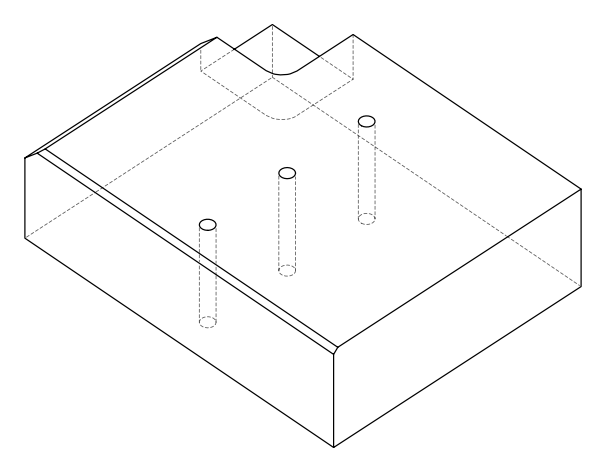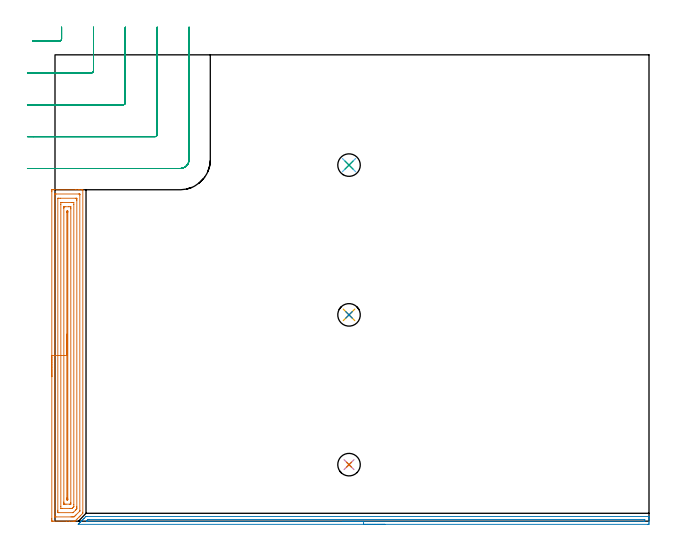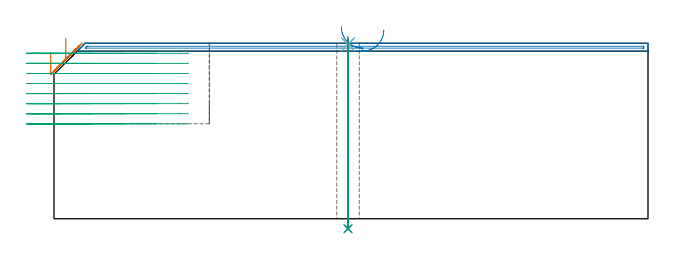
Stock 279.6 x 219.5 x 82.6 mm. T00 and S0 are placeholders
(PLAN: 9 operations, 3 tool changes, 20.7 min)
(1 AREA_MILL | FG_CHAMFER_SURFACE | UGT0205_001 | 7.66 min | 17389 mm3)
(2 AREA_MILL_1 | FG_CHAMFER_SURFACE_1 | UGT0205_001 | 4.43 min | 1824 mm3)
(3 MILL_CORNER_NOTCH_RECTANGULAR | CORNER_NOTCH_RECTANGULAR | UGT0201_094 | Follow Part, ap 5, ae 75% | 7.48 min | 173523 mm3)
(4 SPOT_DRILL | STEP1HOLE | NXT0321_9005460120000 | 0.03 min | 14 mm3)
(5 SPOT_DRILL_1 | STEP1HOLE_1 | NXT0321_9005460120000 | 0.03 min | 5 mm3)
(6 SPOT_DRILL_2 | STEP1HOLE_2 | NXT0321_9005460120000 | 0.03 min | 4 mm3)
(7 DRILL_THROUGH_HOLE_INTO_CENTER | STEP1HOLE | UGT0301_218 | 0.36 min | 7272 mm3)
(8 DRILL_THROUGH_HOLE_INTO_CENTER_1 | STEP1HOLE_1 | UGT0301_218 | 0.36 min | 7269 mm3)
(9 DRILL_THROUGH_HOLE_INTO_CENTER_2 | STEP1HOLE_2 | UGT0301_218 | 0.36 min | 7273 mm3)
(TOOL UGT0205_001 | Chamfer Mill 20 x 3 x 45 deg. | D20 FL50 Z2)
(TOOL UGT0201_094 | End mill 20 mm | D20 FL38 Z4)
(TOOL NXT0321_9005460120000 | NC Spot Drill, 142deg, 12mm, Carbide, Uncoated | D12 PA142 FL30 Z2)
(TOOL UGT0301_218 | Twist Drill 10.6 mm | D10.6 PA118 FL86 Z2)
(OP 1 AREA_MILL)
G17 G21 G94 G90
T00 M6
G54
G17 G0 G90 X-1.5 Y68. S1061 M3
G43 Z92.6 H0
Z78.
G94 G1 Y68.038 Z77.128 F250.
Y68.152 Z76.264
Y68.341 Z75.412
Y68.603 Z74.58
Y68.937 Z73.774
Y69.34 Z73.
Y69.808 Z72.264
Y70.34 Z71.572
Y70.929 Z70.929
Y71.572 Z70.34
Y72.264 Z69.809
Y73. Z69.34
Y73.774 Z68.937
Y74.58 Z68.603
Y75.412 Z68.341
Y76.264 Z68.152
Y77.128 Z68.038
Y78. Z68.
Y155.08
X-1.499 Y155.367 Z68.001
X-1.494 Y155.968 Z68.004
X-1.492 Y155.993 Z68.006
X-0.894 Y155.997 Z68.604
X-0.262 Y156. Z69.235
X9.816 Z79.311
X11.231 Z80.727
X11.601 Z81.097
X12.343 Z81.842
X12.596 Z82.096
X13.034 Y155.997 Z82.526
X13.076 Y155.995 Z82.567
X13.097 Y155.991 Z82.588
X13.1 Y155.814 Z82.6
Y4.211
X13.097 Y3.705 Z82.589
X12.95 Y3.55 Z82.45
X12.94 Y3.54 Z82.44
X11.822 Y2.422 Z81.321
X11.601 Y2.201 Z81.101
X11.375 Y1.975 Z80.874
X10.481 Y1.08 Z79.98
X9.802 Y0.402 Z79.302
X9.583 Y0.186 Z79.083
X9.399 Y0.01 Z78.898
X9.37 Y0.008 Z78.87
X8.999 Y0. Z78.499
X8.773 Z78.272
X8.031 Z77.526
X6.768 Z76.265
X5.354 Z74.849
X-0.894 Y0.001 Z68.604
X-1.132 Y0.002 Z68.365
X-1.492 Y0.007 Z68.006
X-1.494 Y0.032 Z68.004
X-1.499 Y0.633 Z68.001
X-1.5 Y1.24 Z68.
Y78.
X-0.086 Z69.414
Y153.663 Z69.415
X-0.084 Y153.747 Z69.416
X-0.079 Y153.916 Z69.421
X-0.074 Y153.991 Z69.426
X-0.053 Y153.994 Z69.447
X-0.001 Y153.997 Z69.499
X0.471 Y154. Z69.971
X11.181 Z80.681
X11.601 Y153.997 Z81.101
X11.661 Y153.994 Z81.161
X11.673 Y153.991 Z81.173
X11.679 Y153.944 Z81.179
X11.683 Y153.832 Z81.183
X11.685 Y153.663 Z81.185
X11.686 Y153.578 Z81.186
X11.685 Y5.021 Z81.185
X11.684 Y4.936 Z81.184
X11.679 Y4.768 Z81.179
X11.667 Y4.728 Z81.167
X11.649 Y4.705 Z81.149
X11.601 Y4.653 Z81.101
X9.816 Y2.866 Z79.316
X9.594 Y2.644 Z79.094
X9.37 Y2.422 Z78.87
X9.142 Y2.203 Z78.642
X8.924 Y2.01 Z78.424
X8.45 Y2.002 Z77.95
X8.031 Y2.001 Z77.531
X7.56 Y2. Z77.06
X0.419 Z69.919
X-0.001 Y2.003 Z69.499
X-0.061 Y2.006 Z69.439
X-0.073 Y2.009 Z69.427
X-0.079 Y2.056 Z69.421
X-0.083 Y2.168 Z69.417
X-0.085 Y2.337 Z69.415
X-0.086 Y2.422 Z69.414
Y78.
X1.328 Z70.828
X1.329 Y151.789 Z70.829
X1.33 Y151.903 Z70.83
X1.332 Y151.96 Z70.832
X1.335 Y151.981 Z70.835
X1.364 Y151.99 Z70.864
X1.575 Y151.998 Z71.075
X1.784 Y151.999 Z71.284
X2.466 Y152. Z71.966
X9.816 Y151.999 Z79.316
X10.026 Y151.997 Z79.526
X10.166 Y151.993 Z79.666
X10.265 Y151.987 Z79.765
X10.267 Y151.941 Z79.767
X10.269 Y151.789 Z79.769
X10.271 Y151.333 Z79.771
X10.272 Y150.895 Z79.772
X10.271 Y6.894 Z79.771
Y6.439
X10.267 Y5.999 Z79.767
X10.265 Y5.776 Z79.765
X10.154 Y5.661 Z79.654
X9.816 Y5.316 Z79.316
X9.711 Y5.21 Z79.211
X8.712 Y4.211 Z78.212
X8.574 Y4.076 Z78.074
X8.524 Y4.03 Z78.024
X8.502 Y4.013 Z78.002
X8.451 Y4.009 Z77.951
X8.24 Y4.001 Z77.74
X1.784 Y4. Z71.284
X1.574 Y4.003 Z71.074
X1.434 Y4.007 Z70.934
X1.335 Y4.013 Z70.835
X1.333 Y4.059 Z70.833
X1.33 Y4.211 Z70.83
X1.329 Y4.667 Z70.829
X1.328 Y5.105 Z70.828
Y78.
X2.743 Z72.243
Y149.106
X2.748 Y149.929 Z72.248
X2.749 Y149.981 Z72.249
X2.789 Y149.99 Z72.289
X2.9 Y149.994 Z72.4
X3.123 Y149.998 Z72.623
X3.569 Y150. Z73.069
X8.031 Z77.531
X8.477 Y149.998 Z77.977
X8.7 Y149.994 Z78.2
X8.811 Y149.99 Z78.311
X8.851 Y149.981 Z78.351
X8.857 Y149.106 Z78.357
Y7.788
X8.853 Y6.965 Z78.353
X8.85 Y6.894 Z78.35
X8.837 Y6.798 Z78.337
X8.76 Y6.716 Z78.26
X8.639 Y6.592 Z78.139
X8.485 Y6.44 Z77.985
X8.031 Y6.001 Z77.531
Y6.
X7.139 Z76.639
X3.569 Z73.069
X3.123 Y6.002 Z72.623
X2.9 Y6.006 Z72.4
X2.789 Y6.01 Z72.289
X2.749 Y6.019 Z72.249
X2.743 Y6.894 Z72.243
Y78.
X4.157 Z73.657
X4.158 Y147.317 Z73.658
X4.16 Y147.62 Z73.66
X4.164 Y147.926 Z73.664
X4.17 Y147.991 Z73.67
X4.206 Y147.993 Z73.706
X4.291 Y147.997 Z73.791
X4.461 Y147.999 Z73.961
X4.673 Y148. Z74.173
X6.458 Z75.958
X7.139 Y147.998 Z76.639
X7.354 Y147.996 Z76.854
X7.427 Y147.99 Z76.927
X7.436 Y147.969 Z76.936
X7.439 Y147.911 Z76.939
X7.442 Y147.317 Z76.942
X7.443 Y147.012 Z76.943
X7.442 Y8.683 Z76.942
X7.441 Y8.38 Z76.941
X7.436 Y8.074 Z76.936
X7.431 Y8.009 Z76.931
X7.394 Y8.006 Z76.894
X7.309 Y8.003 Z76.809
X7.139 Y8.001 Z76.639
X6.927 Y8. Z76.427
X5.142 Z74.642
X4.461 Y8.002 Z73.961
X4.246 Y8.004 Z73.746
X4.173 Y8.01 Z73.673
X4.164 Y8.031 Z73.664
X4.161 Y8.089 Z73.661
X4.158 Y8.683 Z73.658
X4.157 Y8.988 Z73.657
Y78.
X5.571 Z75.071
X5.572 Y145.31 Z75.072
X5.573 Y145.528 Z75.073
X5.578 Y145.978 Z75.078
X5.784 Y145.992 Z75.284
X5.981 Y145.99 Z75.481
X6.022 Y145.984 Z75.522
X6.024 Y145.91 Z75.524
X6.027 Y145.748 Z75.527
X6.029 Y145.528 Z75.529
Y145.311
X6.028 Y10.472 Z75.528
X6.027 Y10.335 Z75.527
X6.022 Y10.066 Z75.522
X6.016 Y10.01 Z75.516
X5.911 Y10.005 Z75.411
X5.822 Y10.002 Z75.322
X5.619 Y10.01 Z75.119
X5.578 Y10.016 Z75.078
X5.576 Y10.089 Z75.076
X5.573 Y10.252 Z75.073
X5.572 Y10.472 Z75.072
X5.571 Y10.93 Z75.071
Y78.
Y78.872 Z75.109
Y79.736 Z75.223
Y80.588 Z75.412
Y81.42 Z75.674
Y82.226 Z76.008
Y83. Z76.411
Y83.736 Z76.88
Y84.428 Z77.411
Y85.071 Z78.
Y85.66 Z78.643
Y86.192 Z79.335
Y86.66 Z80.071
Y87.063 Z80.845
Y87.397 Z81.651
Y87.659 Z82.483
Y87.848 Z83.335
Y87.962 Z84.2
Y88. Z85.071
G0 Z92.6
M5
M2
(OP 2 AREA_MILL_1)
G17 G21 G94 G90
T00 M6
G54
G17 G0 G90 X155.25 Y-1.5 S1061 M3
G43 Z92.6 H0
Z88.9
G94 G1 X155.212 Z88.028 F250.
X155.098 Z87.164
X154.91 Z86.312
X154.647 Z85.48
X154.313 Z84.674
X153.911 Z83.9
X153.442 Z83.164
X152.911 Z82.472
X152.321 Z81.829
X151.678 Z81.24
X150.986 Z80.709
X150.25 Z80.24
X149.476 Z79.837
X148.67 Z79.503
X147.838 Z79.241
X146.987 Z79.052
X146.122 Z78.938
X145.25 Z78.9
X11.086 Y-1.499 Z78.901
X11.048 Y-1.498 Z78.902
X10.918 Y-1.492 Z78.906
X10.981 Y-1.423 Z78.975
X11.086 Y-1.314 Z79.084
X11.534 Y-0.865 Z79.531
X11.885 Y-0.515 Z79.885
X12.071 Y-0.329 Z80.071
X12.306 Y-0.093 Z80.305
X12.428 Y0.03 Z80.426
X12.805 Y0.404 Z80.804
X12.942 Y0.542 Z80.942
X13.486 Y1.089 Z81.483
X13.77 Y1.37 Z81.769
X13.784 Y1.384 Z81.784
X14.534 Y2.133 Z82.532
X14.613 Y2.209 Z82.587
X15.107 Y2.2 Z82.6
X279.414
X279.59 Y2.197 Z82.588
X279.592 Y2.169 Z82.561
X279.6 Y1.767 Z82.167
Y1.53 Z81.93
Y0.793 Z81.188
Y-0.462 Z79.935
X279.596 Y-0.98 Z79.415
X279.591 Y-1.491 Z78.905
X279.486 Y-1.494 Z78.903
X278.967 Y-1.5 Z78.9
X145.25
Y-0.086 Z80.314
X15.111
X14.898 Y-0.084 Z80.316
X14.796 Y-0.081 Z80.319
X14.78 Y-0.079 Z80.321
Y-0.078 Z80.322
X14.792 Y-0.062 Z80.338
X14.828 Y-0.024 Z80.376
X14.933 Y0.083 Z80.483
X15.111 Y0.262 Z80.662
X15.379 Y0.528 Z80.928
X15.579 Y0.722 Z81.122
X15.625 Y0.763 Z81.163
X15.648 Y0.779 Z81.179
X15.671 Y0.781 Z81.181
X15.781 Y0.784 Z81.184
X16.002 Y0.786 Z81.186
X277.401 Y0.785 Z81.185
X277.509 Y0.784 Z81.184
X277.562 Y0.781 Z81.181
X277.583 Y0.779 Z81.179
X277.59 Y0.768 Z81.168
X277.594 Y0.645 Z81.045
X277.599 Y0.376 Z80.776
X277.595 Y0.141 Z80.541
X277.59 Y-0.067 Z80.333
X277.583 Y-0.079 Z80.321
X277.562 Y-0.081 Z80.319
X277.508 Y-0.084 Z80.316
X277.398 Y-0.085 Z80.315
X277.178 Y-0.086 Z80.314
X145.25
X144.379 Z80.352
X143.514 Z80.466
X142.662 Z80.655
X141.83 Z80.917
X141.024 Z81.251
X140.25 Z81.654
X139.515 Z82.123
X138.822 Z82.654
X138.179 Z83.243
X137.59 Z83.886
X137.059 Z84.579
X136.59 Z85.314
X136.187 Z86.088
X135.853 Z86.894
X135.591 Z87.726
X135.402 Z88.578
X135.288 Z89.443
X135.25 Z90.314
G0 Z92.6
M5
M2
(OP 3 MILL_CORNER_NOTCH_RECTANGULAR)
G17 G21 G94 G90
T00 M6
G54
G17 G0 G90 X-10.599 Y226. S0 M3
G43 Z92.6 H0
Z77.862
G94 G1 X-7.599 F250.
X2.105 F500.
G3 X3.1 Y226.995 R1.
G1 Y229.5
Y232.5 F250.
G0 Z92.6
X-13. Y211.
Z77.862
G1 X-10.
X17.105 F500.
G3 X18.1 Y211.995 R1.
G1 Y229.5
Y232.5 F250.
G0 Z92.6
X-13. Y196.
Z77.862
G1 X-10.
X32.104 F500.
G3 X33.1 Y196.996 R1.
G1 Y229.5
Y232.5 F250.
G0 Z92.6
X-13. Y181.
Z77.862
G1 X-10.
X47.104 F500.
G3 X48.1 Y181.996 R1.
G1 Y229.5
Y232.5 F250.
G0 Z92.6
X-13. Y166.
Z77.862
G1 X-10.
X58.9 F500.
G3 X63.1 Y170.2 R4.2
G1 Y229.5
Y232.5 F250.
G0 Z92.6
X-10.599 Y226.
Z73.125
G1 X-7.599
X2.105 F500.
G3 X3.1 Y226.995 R1.
G1 Y229.5
Y232.5 F250.
G0 Z92.6
X-13. Y211.
Z73.125
G1 X-10.
X17.105 F500.
G3 X18.1 Y211.995 R1.
G1 Y229.5
Y232.5 F250.
G0 Z92.6
X-13. Y196.
Z73.125
G1 X-10.
X32.104 F500.
G3 X33.1 Y196.996 R1.
G1 Y229.5
Y232.5 F250.
G0 Z92.6
X-13. Y181.
Z73.125
G1 X-10.
X47.104 F500.
G3 X48.1 Y181.996 R1.
G1 Y229.5
Y232.5 F250.
G0 Z92.6
X-13. Y166.
Z73.125
G1 X-10.
X58.9 F500.
G3 X63.1 Y170.2 R4.2
G1 Y229.5
Y232.5 F250.
G0 Z92.6
X-10.599 Y226.
Z68.387
G1 X-7.599
X2.105 F500.
G3 X3.1 Y226.995 R1.
G1 Y229.5
Y232.5 F250.
G0 Z92.6
X-13. Y211.
Z68.387
G1 X-10.
X17.105 F500.
G3 X18.1 Y211.995 R1.
G1 Y229.5
Y232.5 F250.
G0 Z92.6
X-13. Y196.
Z68.387
G1 X-10.
X32.104 F500.
G3 X33.1 Y196.996 R1.
G1 Y229.5
Y232.5 F250.
G0 Z92.6
X-13. Y181.
Z68.387
G1 X-10.
X47.104 F500.
G3 X48.1 Y181.996 R1.
G1 Y229.5
Y232.5 F250.
G0 Z92.6
X-13. Y166.
Z68.387
G1 X-10.
X58.9 F500.
G3 X63.1 Y170.2 R4.2
G1 Y229.5
Y232.5 F250.
G0 Z92.6
X-10.599 Y226.
Z63.65
G1 X-7.599
X2.105 F500.
G3 X3.1 Y226.995 R1.
G1 Y229.5
Y232.5 F250.
G0 Z92.6
X-13. Y211.
Z63.65
G1 X-10.
X17.105 F500.
G3 X18.1 Y211.995 R1.
G1 Y229.5
Y232.5 F250.
G0 Z92.6
X-13. Y196.
Z63.65
G1 X-10.
X32.104 F500.
G3 X33.1 Y196.996 R1.
G1 Y229.5
Y232.5 F250.
G0 Z92.6
X-13. Y181.
Z63.65
G1 X-10.
X47.104 F500.
G3 X48.1 Y181.996 R1.
G1 Y229.5
Y232.5 F250.
G0 Z92.6
X-13. Y166.
Z63.65
G1 X-10.
X58.9 F500.
G3 X63.1 Y170.2 R4.2
G1 Y229.5
Y232.5 F250.
G0 Z92.6
X-10.599 Y226.
Z58.912
G1 X-7.599
X2.105 F500.
G3 X3.1 Y226.995 R1.
G1 Y229.5
Y232.5 F250.
G0 Z92.6
X-13. Y211.
Z58.912
G1 X-10.
X17.105 F500.
G3 X18.1 Y211.995 R1.
G1 Y229.5
Y232.5 F250.
G0 Z92.6
X-13. Y196.
Z58.912
G1 X-10.
X32.104 F500.
G3 X33.1 Y196.996 R1.
G1 Y229.5
Y232.5 F250.
G0 Z92.6
X-13. Y181.
Z58.912
G1 X-10.
X47.104 F500.
G3 X48.1 Y181.996 R1.
G1 Y229.5
Y232.5 F250.
G0 Z92.6
X-13. Y166.
Z58.912
G1 X-10.
X58.9 F500.
G3 X63.1 Y170.2 R4.2
G1 Y229.5
Y232.5 F250.
G0 Z92.6
X-10.599 Y226.
Z54.175
G1 X-7.599
X2.105 F500.
G3 X3.1 Y226.995 R1.
G1 Y229.5
Y232.5 F250.
G0 Z92.6
X-13. Y211.
Z54.175
G1 X-10.
X17.105 F500.
G3 X18.1 Y211.995 R1.
G1 Y229.5
Y232.5 F250.
G0 Z92.6
X-13. Y196.
Z54.175
G1 X-10.
X32.104 F500.
G3 X33.1 Y196.996 R1.
G1 Y229.5
Y232.5 F250.
G0 Z92.6
X-13. Y181.
Z54.175
G1 X-10.
X47.104 F500.
G3 X48.1 Y181.996 R1.
G1 Y229.5
Y232.5 F250.
G0 Z92.6
X-13. Y166.
Z54.175
G1 X-10.
X58.9 F500.
G3 X63.1 Y170.2 R4.2
G1 Y229.5
Y232.5 F250.
G0 Z92.6
X-10.599 Y226.
Z49.437
G1 X-7.599
X2.105 F500.
G3 X3.1 Y226.995 R1.
G1 Y229.5
Y232.5 F250.
G0 Z92.6
X-13. Y211.
Z49.437
G1 X-10.
X17.105 F500.
G3 X18.1 Y211.995 R1.
G1 Y229.5
Y232.5 F250.
G0 Z92.6
X-13. Y196.
Z49.437
G1 X-10.
X32.104 F500.
G3 X33.1 Y196.996 R1.
G1 Y229.5
Y232.5 F250.
G0 Z92.6
X-13. Y181.
Z49.437
G1 X-10.
X47.104 F500.
G3 X48.1 Y181.996 R1.
G1 Y229.5
Y232.5 F250.
G0 Z92.6
X-13. Y166.
Z49.437
G1 X-10.
X58.9 F500.
G3 X63.1 Y170.2 R4.2
G1 Y229.5
Y232.5 F250.
G0 Z92.6
X-10.599 Y226.
Z44.7
G1 X-7.599
X2.105 F500.
G3 X3.1 Y226.995 R1.
G1 Y229.5
Y232.5 F250.
G0 Z92.6
X-13. Y211.
Z44.7
G1 X-10.
X17.105 F500.
G3 X18.1 Y211.995 R1.
G1 Y229.5
Y232.5 F250.
G0 Z92.6
X-13. Y196.
Z44.7
G1 X-10.
X32.104 F500.
G3 X33.1 Y196.996 R1.
G1 Y229.5
Y232.5 F250.
G0 Z92.6
X-13. Y181.
Z44.7
G1 X-10.
X47.104 F500.
G3 X48.1 Y181.996 R1.
G1 Y229.5
Y232.5 F250.
G0 Z92.6
X-13. Y166.
Z44.7
G1 X-10.
X58.9 F500.
G3 X63.1 Y170.2 R4.2
G1 Y229.5
Y232.5 F250.
G0 Z92.6
M5
M2
(OP 4 SPOT_DRILL)
G17 G21 G94 G90
T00 M6
G54
G17 G0 G90 X138.4 Y26.6 S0 M3
G43 Z92.6 H0
G94 G81 G98 Z82.144 F250. R85.6
G80
M5
M2
(OP 5 SPOT_DRILL_1)
G17 G21 G94 G90
T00 M6
G54
G17 G0 G90 X138.4 Y97.1 S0 M3
G43 Z92.6 H0
G94 G81 G98 Z82.144 F250. R85.6
G80
M5
M2
(OP 6 SPOT_DRILL_2)
G17 G21 G94 G90
T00 M6
G54
G17 G0 G90 X138.4 Y167.6 S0 M3
G43 Z92.6 H0
G94 G81 G98 Z82.144 F250. R85.6
G80
M5
M2
(OP 7 DRILL_THROUGH_HOLE_INTO_CENTER)
G17 G21 G94 G90
T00 M6
G54
G17 G0 G90 X138.4 Y26.6 S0 M3
G43 Z92.6 H0
G94 G73 G98 Z-4.685 F250. Q9.698 R84.6
G80
M5
M2
(OP 8 DRILL_THROUGH_HOLE_INTO_CENTER_1)
G17 G21 G94 G90
T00 M6
G54
G17 G0 G90 X138.4 Y97.1 S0 M3
G43 Z92.6 H0
G94 G73 G98 Z-4.685 F250. Q9.698 R84.6
G80
M5
M2
(OP 9 DRILL_THROUGH_HOLE_INTO_CENTER_2)
G17 G21 G94 G90
T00 M6
G54
G17 G0 G90 X138.4 Y167.6 S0 M3
G43 Z92.6 H0
G94 G73 G98 Z-4.685 F250. Q9.698 R84.6
G80
M5
M2
